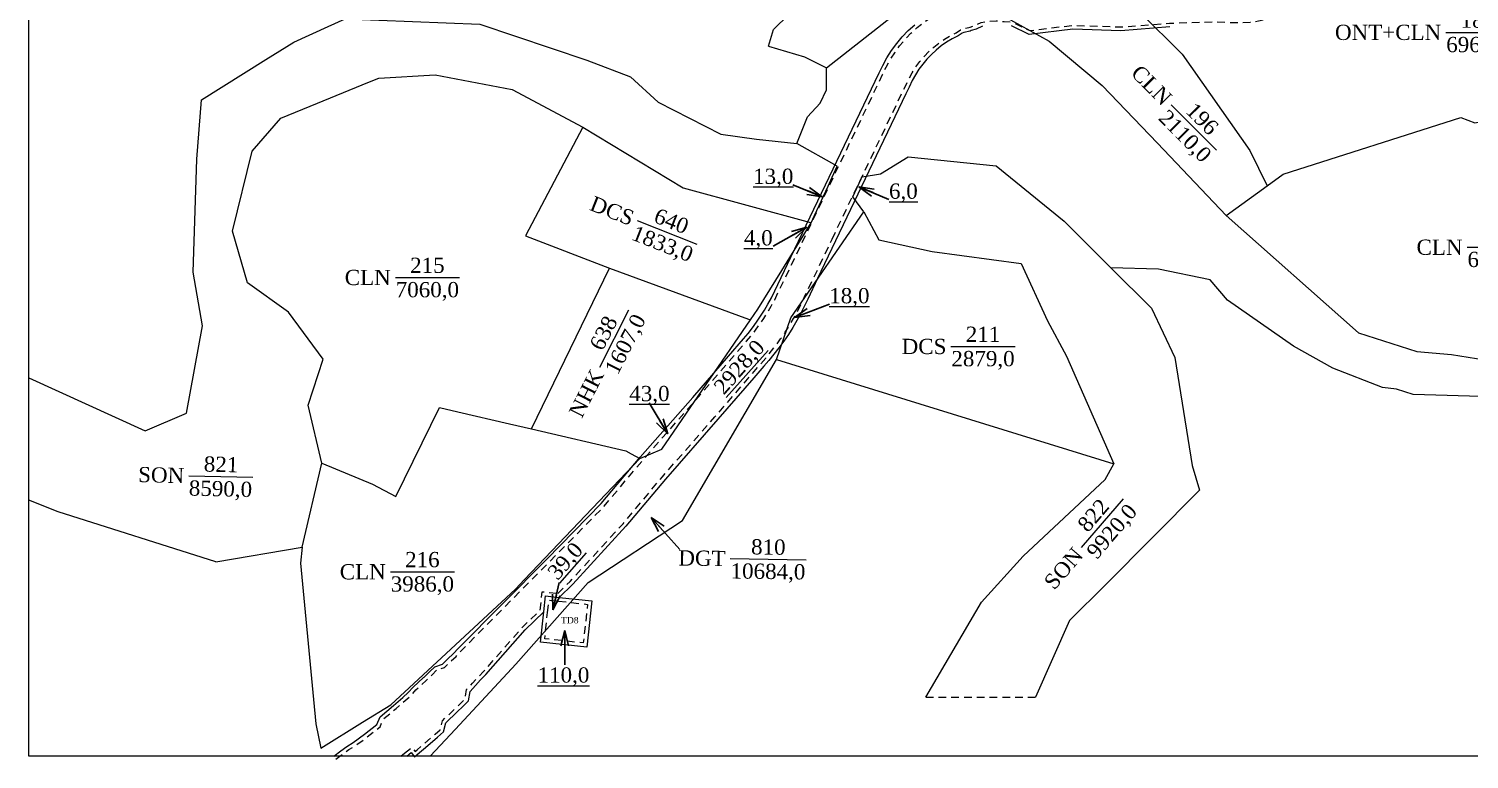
# Model space of a CAD drawing. Header units: metres. Extents: x 548056 to 548633, y 1841127 to 1841958.
# Drawn here: x 548055.8 to 548434, y 1841127 to 1841318.8 of the extents above; entities that cross this region are included whole.
import ezdxf
from ezdxf.enums import TextEntityAlignment as Align

# ---------------------------------------------------------------- set-up
doc = ezdxf.new("R2010")
doc.units = ezdxf.units.M
doc.header["$MEASUREMENT"] = 0
doc.linetypes.add('DGN Style 2', pattern=[3.355162, 2.013097, -1.342065])
for name, color, linetype, lineweight in [('Level 10', 7, 'Continuous', 0), ('Level 13', 7, 'Continuous', 0), ('Level 14', 7, 'Continuous', 0), ('Level 2', 7, 'Continuous', 0), ('Level 28', 7, 'Continuous', 0), ('Level 30', 7, 'Continuous', 0), ('Level 4', 7, 'Continuous', 0), ('Level 5', 7, 'Continuous', 0), ('Level 6', 7, 'Continuous', 0), ('Level 62', 7, 'Continuous', 0)]:
    doc.layers.add(name, color=color, linetype=linetype, lineweight=lineweight)
doc.styles.add('Style-STANDARD', font='STANDARD.shx')
doc.styles.add('Style-Times New Roman', font='times.ttf')
doc.dimstyles.get("Standard").update_dxf_attribs({"dimtxt": 0.18, "dimasz": 0.18, "dimexe": 0.18, "dimexo": 0.0625, "dimgap": 0.09, "dimtad": 0, "dimtih": 1, "dimtoh": 1, "dimdec": 4, "dimzin": 0, "dimdsep": 46, "dimtxsty": 'Standard', "dimcen": 0.09, "dimadec": 0, "dimazin": 0, "dimtfac": 1, "dimtdec": 4, "dimtofl": 0, "dimtmove": 0, "dimatfit": 3, "dimfxl": 1, "dimtolj": 1, "dimtzin": 0, "dimarcsym": 0})

# ---------------------------------------------------------------- blocks, each defined once
blk = doc.blocks.new('N_THUA_16')
at = {"layer": 'Level 13', "color": 1, "linetype": 'Continuous', "lineweight": 0}
blk.add_line((1.698706, 0), (10.108706, 0), dxfattribs=at)
at = {"layer": 'Level 13', "color": 5, "linetype": 'Continuous', "lineweight": 0, "style": 'Style-Times New Roman'}
blk.add_text('182', height=2, dxfattribs=at).set_placement((5.903706, 1.6), align=Align.MIDDLE_CENTER)
at = {"layer": 'Level 2', "color": 3, "linetype": 'Continuous', "lineweight": 0, "style": 'Style-Times New Roman'}
blk.add_text('ONT+CLN', height=2, dxfattribs=at).set_placement((1.098706, 0), align=Align.MIDDLE_RIGHT)
at = {"layer": 'Level 4', "color": 1, "linetype": 'Continuous', "lineweight": 0, "style": 'Style-Times New Roman'}
blk.add_text('6962,0', height=2, dxfattribs=at).set_placement((5.903706, -1.6), align=Align.MIDDLE_CENTER)
blk = doc.blocks.new('N_THUA_17')
at = {"layer": 'Level 13', "color": 1, "linetype": 'Continuous', "lineweight": 0}
blk.add_line((-2.042545, 0), (6.367455, 0), dxfattribs=at)
at = {"layer": 'Level 13', "color": 5, "linetype": 'Continuous', "lineweight": 0, "style": 'Style-Times New Roman'}
blk.add_text('196', height=2, dxfattribs=at).set_placement((2.162455, 1.6), align=Align.MIDDLE_CENTER)
at = {"layer": 'Level 2', "color": 3, "linetype": 'Continuous', "lineweight": 0, "style": 'Style-Times New Roman'}
blk.add_text('CLN', height=2, dxfattribs=at).set_placement((-2.642545, 0), align=Align.MIDDLE_RIGHT)
at = {"layer": 'Level 4', "color": 1, "linetype": 'Continuous', "lineweight": 0, "style": 'Style-Times New Roman'}
blk.add_text('2110,0', height=2, dxfattribs=at).set_placement((2.162455, -1.6), align=Align.MIDDLE_CENTER)
blk = doc.blocks.new('N_THUA_18')
at = {"layer": 'Level 13', "color": 1, "linetype": 'Continuous', "lineweight": 0}
blk.add_line((-2.038576, 0), (6.371424, 0), dxfattribs=at)
at = {"layer": 'Level 13', "color": 5, "linetype": 'Continuous', "lineweight": 0, "style": 'Style-Times New Roman'}
blk.add_text('205', height=2, dxfattribs=at).set_placement((2.166424, 1.6), align=Align.MIDDLE_CENTER)
at = {"layer": 'Level 2', "color": 3, "linetype": 'Continuous', "lineweight": 0, "style": 'Style-Times New Roman'}
blk.add_text('CLN', height=2, dxfattribs=at).set_placement((-2.638576, 0), align=Align.MIDDLE_RIGHT)
at = {"layer": 'Level 4', "color": 1, "linetype": 'Continuous', "lineweight": 0, "style": 'Style-Times New Roman'}
blk.add_text('6255,0', height=2, dxfattribs=at).set_placement((2.166424, -1.6), align=Align.MIDDLE_CENTER)
blk = doc.blocks.new('N_THUA_19')
at = {"layer": 'Level 13', "color": 1, "linetype": 'Continuous', "lineweight": 0}
blk.add_line((-1.943325, 0), (6.466675, 0), dxfattribs=at)
at = {"layer": 'Level 13', "color": 5, "linetype": 'Continuous', "lineweight": 0, "style": 'Style-Times New Roman'}
blk.add_text('211', height=2, dxfattribs=at).set_placement((2.261675, 1.6), align=Align.MIDDLE_CENTER)
at = {"layer": 'Level 2', "color": 3, "linetype": 'Continuous', "lineweight": 0, "style": 'Style-Times New Roman'}
blk.add_text('DCS', height=2, dxfattribs=at).set_placement((-2.543325, 0), align=Align.MIDDLE_RIGHT)
at = {"layer": 'Level 4', "color": 1, "linetype": 'Continuous', "lineweight": 0, "style": 'Style-Times New Roman'}
blk.add_text('2879,0', height=2, dxfattribs=at).set_placement((2.261675, -1.6), align=Align.MIDDLE_CENTER)
blk = doc.blocks.new('N_THUA_20')
at = {"layer": 'Level 13', "color": 1, "linetype": 'Continuous', "lineweight": 0}
blk.add_line((-2.771403, -1.074928), (6.516439, 2.527493), dxfattribs=at)
at = {"layer": 'Level 13', "color": 5, "linetype": 'Continuous', "lineweight": 0, "style": 'Style-Times New Roman'}
blk.add_text('810', height=2, rotation=21.199484, dxfattribs=at).set_placement((1.293932, 2.218006), align=Align.MIDDLE_CENTER)
at = {"layer": 'Level 2', "color": 3, "linetype": 'Continuous', "lineweight": 0, "style": 'Style-Times New Roman'}
blk.add_text('DGT', height=2, rotation=21.199484, dxfattribs=at).set_placement((-3.3308, -1.291898), align=Align.MIDDLE_RIGHT)
at = {"layer": 'Level 4', "color": 1, "linetype": 'Continuous', "lineweight": 0, "style": 'Style-Times New Roman'}
blk.add_text('10684,0', height=2, rotation=21.199484, dxfattribs=at).set_placement((2.451104, -0.765441), align=Align.MIDDLE_CENTER)
blk = doc.blocks.new('N_THUA_21')
at = {"layer": 'Level 13', "color": 1, "linetype": 'Continuous', "lineweight": 0}
blk.add_line((-1.816289, 0), (6.593711, 0), dxfattribs=at)
at = {"layer": 'Level 13', "color": 5, "linetype": 'Continuous', "lineweight": 0, "style": 'Style-Times New Roman'}
blk.add_text('822', height=2, dxfattribs=at).set_placement((2.388711, 1.6), align=Align.MIDDLE_CENTER)
at = {"layer": 'Level 2', "color": 3, "linetype": 'Continuous', "lineweight": 0, "style": 'Style-Times New Roman'}
blk.add_text('SON', height=2, dxfattribs=at).set_placement((-2.416289, 0), align=Align.MIDDLE_RIGHT)
at = {"layer": 'Level 4', "color": 1, "linetype": 'Continuous', "lineweight": 0, "style": 'Style-Times New Roman'}
blk.add_text('9920,0', height=2, dxfattribs=at).set_placement((2.388711, -1.6), align=Align.MIDDLE_CENTER)
blk = doc.blocks.new('N_THUA_22')
at = {"layer": 'Level 13', "color": 1, "linetype": 'Continuous', "lineweight": 0}
blk.add_line((-2.042545, 0), (6.367455, 0), dxfattribs=at)
at = {"layer": 'Level 13', "color": 5, "linetype": 'Continuous', "lineweight": 0, "style": 'Style-Times New Roman'}
blk.add_text('216', height=2, dxfattribs=at).set_placement((2.162455, 1.6), align=Align.MIDDLE_CENTER)
at = {"layer": 'Level 2', "color": 3, "linetype": 'Continuous', "lineweight": 0, "style": 'Style-Times New Roman'}
blk.add_text('CLN', height=2, dxfattribs=at).set_placement((-2.642545, 0), align=Align.MIDDLE_RIGHT)
at = {"layer": 'Level 4', "color": 1, "linetype": 'Continuous', "lineweight": 0, "style": 'Style-Times New Roman'}
blk.add_text('3986,0', height=2, dxfattribs=at).set_placement((2.162455, -1.6), align=Align.MIDDLE_CENTER)
blk = doc.blocks.new('N_THUA_23')
at = {"layer": 'Level 13', "color": 1, "linetype": 'Continuous', "lineweight": 0}
blk.add_line((-2.038576, 0), (6.371424, 0), dxfattribs=at)
at = {"layer": 'Level 13', "color": 5, "linetype": 'Continuous', "lineweight": 0, "style": 'Style-Times New Roman'}
blk.add_text('215', height=2, dxfattribs=at).set_placement((2.166424, 1.6), align=Align.MIDDLE_CENTER)
at = {"layer": 'Level 2', "color": 3, "linetype": 'Continuous', "lineweight": 0, "style": 'Style-Times New Roman'}
blk.add_text('CLN', height=2, dxfattribs=at).set_placement((-2.638576, 0), align=Align.MIDDLE_RIGHT)
at = {"layer": 'Level 4', "color": 1, "linetype": 'Continuous', "lineweight": 0, "style": 'Style-Times New Roman'}
blk.add_text('7060,0', height=2, dxfattribs=at).set_placement((2.166424, -1.6), align=Align.MIDDLE_CENTER)
blk = doc.blocks.new('N_THUA_24')
at = {"layer": 'Level 13', "color": 1, "linetype": 'Continuous', "lineweight": 0}
blk.add_line((-1.774494, 0.698723), (6.050722, -2.382526), dxfattribs=at)
at = {"layer": 'Level 13', "color": 5, "linetype": 'Continuous', "lineweight": 0, "style": 'Style-Times New Roman'}
blk.add_text('821', height=2, rotation=338.507514, dxfattribs=at).set_placement((2.72432, 0.646844), align=Align.MIDDLE_CENTER)
at = {"layer": 'Level 2', "color": 3, "linetype": 'Continuous', "lineweight": 0, "style": 'Style-Times New Roman'}
blk.add_text('SON', height=2, rotation=338.507514, dxfattribs=at).set_placement((-2.332774, 0.918551), align=Align.MIDDLE_RIGHT)
at = {"layer": 'Level 4', "color": 1, "linetype": 'Continuous', "lineweight": 0, "style": 'Style-Times New Roman'}
blk.add_text('8590,0', height=2, rotation=338.507514, dxfattribs=at).set_placement((1.551907, -2.330646), align=Align.MIDDLE_CENTER)
blk = doc.blocks.new('N_THUA_25')
at = {"layer": 'Level 13', "color": 1, "linetype": 'Continuous', "lineweight": 0}
blk.add_line((-1.84954, 0), (6.56046, 0), dxfattribs=at)
at = {"layer": 'Level 13', "color": 5, "linetype": 'Continuous', "lineweight": 0, "style": 'Style-Times New Roman'}
blk.add_text('640', height=2, dxfattribs=at).set_placement((2.35546, 1.6), align=Align.MIDDLE_CENTER)
at = {"layer": 'Level 2', "color": 3, "linetype": 'Continuous', "lineweight": 0, "style": 'Style-Times New Roman'}
blk.add_text('DCS', height=2, dxfattribs=at).set_placement((-2.44954, 0), align=Align.MIDDLE_RIGHT)
at = {"layer": 'Level 4', "color": 1, "linetype": 'Continuous', "lineweight": 0, "style": 'Style-Times New Roman'}
blk.add_text('1833,0', height=2, dxfattribs=at).set_placement((2.35546, -1.6), align=Align.MIDDLE_CENTER)
blk = doc.blocks.new('N_THUA_26')
at = {"layer": 'Level 13', "color": 1, "linetype": 'Continuous', "lineweight": 0}
blk.add_line((-1.777079, 0), (6.632921, 0), dxfattribs=at)
at = {"layer": 'Level 13', "color": 5, "linetype": 'Continuous', "lineweight": 0, "style": 'Style-Times New Roman'}
blk.add_text('638', height=2, dxfattribs=at).set_placement((2.427921, 1.6), align=Align.MIDDLE_CENTER)
at = {"layer": 'Level 2', "color": 3, "linetype": 'Continuous', "lineweight": 0, "style": 'Style-Times New Roman'}
blk.add_text('NHK', height=2, dxfattribs=at).set_placement((-2.377079, 0), align=Align.MIDDLE_RIGHT)
at = {"layer": 'Level 4', "color": 1, "linetype": 'Continuous', "lineweight": 0, "style": 'Style-Times New Roman'}
blk.add_text('1607,0', height=2, dxfattribs=at).set_placement((2.427921, -1.6), align=Align.MIDDLE_CENTER)
blk = doc.blocks.new('TerminatorOpen_0.5')
at = {"color": 0, "linetype": 'ByBlock', "lineweight": -2}
for q in [(-1, 0.25), (-1, 0), (-1, -0.25)]:
    blk.add_line((0, 0), q, dxfattribs=at)

msp = doc.modelspace()

# ---------------------------------------------------------------- linework, layer by layer
at = {"layer": 'Level 10', "color": 30, "lineweight": 0}
for p, q in [((548265.25, 1841308.5), (548290.93, 1841328.72)), ((548257.45, 1841288.67), (548260.26, 1841295.69)), ((548227.42, 1841189.73), (548252.1, 1841231.94))]:
    msp.add_line(p, q, dxfattribs=at)
at = {"layer": 'Level 10', "color": 7, "lineweight": 0}
for p, q in [((548249.95, 1841314.24), (548251.34, 1841318.57)), ((548370.14, 1841269.74), (548380.95, 1841277.52)), ((548187.74, 1841213.76), (548208.27, 1841255.94)), ((548252.1, 1841231.94), (548340.64, 1841204.58))]:
    msp.add_line(p, q, dxfattribs=at)
at = {"layer": 'Level 10', "color": 3, "lineweight": 0}
for p, q in [((548127.53, 1841182.67), (548132.72, 1841204.77)), ((548104.88, 1841178.87), (548127.53, 1841182.67))]:
    msp.add_line(p, q, dxfattribs=at)
at = {"layer": 'Level 10', "color": 7, "lineweight": 0, "flags": 128}
for points in [[(548277.47, 1841365.38), (548282.53, 1841361.83), (548283.98, 1841358.58), (548283.47, 1841353.25), (548282.18, 1841350.3), (548284.13, 1841342.8), (548276.12, 1841336.49), (548269.44, 1841330.98), (548255.34, 1841322.52), (548251.34, 1841318.57)], [(548347.47, 1841323.13), (548358.62, 1841312.08), (548376.33, 1841286.81), (548380.95, 1841277.52)], [(548249.95, 1841314.24), (548259.47, 1841311.41), (548265.25, 1841308.5)], [(548380.95, 1841277.52), (548385.09, 1841280.59), (548431.77, 1841295.52), (548435.41, 1841294.08), (548479.72, 1841302.58)], [(548201.23, 1841292.91), (548186.15, 1841264.38), (548208.27, 1841255.94)], [(548208.27, 1841255.94), (548244.7302, 1841242.5778), (548245.27, 1841242.38)], [(548132.72, 1841204.77), (548145.99, 1841199.26), (548152.15, 1841196.03), (548163.64, 1841219.37), (548168.4471, 1841218.251), (548181.9739, 1841215.1022), (548187.74, 1841213.76)], [(548187.74, 1841213.76), (548212.53, 1841207.99), (548213.93, 1841207.2198), (548216.22, 1841205.96)], [(548127.53, 1841182.67), (548127.14, 1841178.52), (548130.5281, 1841142.703), (548131.13, 1841136.34), (548132.42, 1841129.9)]]:
    msp.add_lwpolyline(points, dxfattribs=at)
at = {"layer": 'Level 10', "color": 30, "lineweight": 0, "flags": 128}
for points in [[(548298.31, 1841329.59), (548323.67, 1841315.5), (548337.6, 1841303.87), (548352.14, 1841288.71), (548370.14, 1841269.74)], [(548260.26, 1841295.69), (548263.54, 1841299.23), (548265.23, 1841302.75), (548265.25, 1841308.5)], [(548245.27, 1841242.38), (548247.18, 1841245.17), (548253.4509, 1841255.31), (548259.5312, 1841265.1417), (548261.2, 1841267.84)], [(548252.1, 1841231.94), (548255.85, 1841242.91), (548275.02, 1841270.76)], [(548370.14, 1841269.74), (548404.91, 1841238.92), (548420.23, 1841234.06), (548429.33, 1841233.31), (548438.11, 1841231.91), (548456.77, 1841236.41), (548500.02, 1841236.42)], [(548508.78, 1841237.1), (548508.9804, 1841236.6072), (548510.9259, 1841231.8226), (548512.59, 1841227.73), (548484.73, 1841223.73), (548454.71, 1841220.69), (548440, 1841222.16), (548419.24, 1841222.8), (548414.92, 1841224.21), (548411.2, 1841224.61), (548398.16, 1841229.7), (548387.84, 1841235.49), (548370.55, 1841247.55), (548366, 1841252.86), (548352.43, 1841255.63), (548339.9, 1841256)], [(548216.22, 1841205.96), (548221.99, 1841208.39), (548245.27, 1841242.38)], [(548132.42, 1841129.9), (548143.4349, 1841136.7438), (548150.8, 1841141.32), (548183.58, 1841171.68), (548185.9655, 1841174.1854), (548216.22, 1841205.96)], [(548161.194049, 1841127.848212), (548167.79, 1841134.89), (548183.64, 1841151.95), (548202.68, 1841173.4), (548227.42, 1841189.73)]]:
    msp.add_lwpolyline(points, dxfattribs=at)
at = {"layer": 'Level 10', "color": 3, "lineweight": 0, "flags": 128}
for points in [[(548125.33, 1841315.26), (548134.3604, 1841319.3574), (548138.84, 1841321.39), (548174.23, 1841319.96), (548202.3, 1841310.54), (548213.77, 1841306.17), (548221, 1841299.49), (548237.51, 1841291.12), (548246.83, 1841289.83), (548257.45, 1841288.67)], [(548055.779143, 1841227.14205), (548086.36, 1841213.27), (548097.19, 1841217.87), (548101.36, 1841240.82), (548098.96, 1841254.89), (548099.93, 1841284.51), (548101.08, 1841300.16), (548118.0374, 1841310.719), (548125.33, 1841315.26)], [(548132.72, 1841204.77), (548129.14, 1841220.01), (548133.05, 1841232.09), (548123.94, 1841244.41), (548113.18, 1841252.06), (548109.27, 1841265.65), (548114.39, 1841286.66), (548121.96, 1841295.35), (548129.6124, 1841298.4592), (548145.273, 1841304.822), (548147.68, 1841305.8), (548162.5, 1841306.69), (548182.7, 1841302.85), (548201.23, 1841292.91)], [(548201.23, 1841292.91), (548227.55, 1841276.98), (548261.0516, 1841267.8803), (548261.2, 1841267.84)], [(548261.2, 1841267.84), (548262.0841, 1841269.7402), (548265.69, 1841277.49), (548266.7185, 1841279.7789), (548268.04, 1841282.72), (548257.45, 1841288.67)], [(548275.02, 1841270.76), (548272.12, 1841274.62), (548274.3239, 1841279.3787), (548274.4461, 1841279.6425), (548274.57, 1841279.91), (548274.5975, 1841279.9145), (548279.37, 1841280.7), (548286.68, 1841285.14), (548309.78, 1841282.83), (548327.64, 1841268.31), (548339.9, 1841256)], [(548275.02, 1841270.76), (548278.94, 1841263.41), (548292.93, 1841260.33), (548316.32, 1841257.2), (548323.24, 1841242.09), (548328.24, 1841232.84), (548340.64, 1841204.58)], [(548339.9, 1841256), (548350.52, 1841245.42), (548356.68, 1841232.5), (548361.2, 1841204.17), (548363.19, 1841197.63), (548338.55, 1841172.86), (548329.01, 1841163.46), (548320.131602, 1841143.289305)], [(548291.267863, 1841143.289305), (548305.94, 1841168.24), (548316.87, 1841180.37), (548338.37, 1841200.48), (548340.64, 1841204.58)], [(548104.88, 1841178.87), (548063.47, 1841191.99), (548055.779143, 1841195.018344)]]:
    msp.add_lwpolyline(points, dxfattribs=at)
at = {"layer": 'Level 14', "color": 3, "linetype": 'DGN Style 2', "lineweight": 0, "flags": 128}
msp.add_lwpolyline([(548291.267863, 1841143.289305), (548320.131602, 1841143.289305)], dxfattribs=at)
at = {"layer": 'Level 30', "color": 5, "linetype": 'Continuous', "lineweight": 0, "flags": 128}
for points in [[(548135.836702, 1841127.848212), (548137.7189, 1841129.2379), (548139.2776, 1841130.4132), (548140.9784, 1841131.3927), (548143.9137, 1841133.5835), (548147.1887, 1841136.1313), (548148.0233, 1841138.2022), (548151.5565, 1841141.1397), (548153.9557, 1841143.217), (548155.4071, 1841144.5075), (548156.7285, 1841145.9401), (548159.4103, 1841148.4446), (548159.5633, 1841148.5904), (548160.9607, 1841149.9367), (548162.3445, 1841151.2969), (548164.4052, 1841151.9891), (548165.8094, 1841153.3439), (548167.2297, 1841154.7356), (548168.5861, 1841156.206), (548191.7592, 1841179.5549), (548206.0846, 1841194.1257), (548216.2853, 1841206.2835), (548230.1145, 1841221.9848), (548239.5262, 1841232.8524), (548243.452, 1841237.3856), (548244.6432, 1841238.8104), (548245.7863, 1841240.2741), (548246.8799, 1841241.7752), (548247.9229, 1841243.3118), (548248.9142, 1841244.8823), (548249.8525, 1841246.485), (548250.7369, 1841248.1181), (548255.8829, 1841258.8002), (548279.0666, 1841307.2477), (548279.9728, 1841309.1257), (548281.0674, 1841311.1315), (548282.2933, 1841313.0599), (548283.6448, 1841314.9024), (548285.1161, 1841316.6507), (548286.7007, 1841318.2971), (548288.3913, 1841319.8344)], [(548306.141, 1841319.4774), (548304.5505, 1841318.6456), (548303.1965, 1841318.2777), (548302.9031, 1841318.1875), (548301.2367, 1841317.7575), (548300.8762, 1841317.6141), (548299.7504, 1841316.8785), (548298.2314, 1841316.1046), (548296.7674, 1841315.2311), (548295.3647, 1841314.2621), (548294.0298, 1841313.2018), (548292.7684, 1841312.0549), (548291.5862, 1841310.8266), (548290.4885, 1841309.5222), (548289.4802, 1841308.1476), (548288.5656, 1841306.7089), (548287.7489, 1841305.2124), (548286.9191, 1841303.49), (548286.0558, 1841301.6859), (548263.7354, 1841255.0425), (548262.8721, 1841253.2384), (548260.2822, 1841247.8262), (548258.4598, 1841244.1008), (548257.4372, 1841242.2126), (548256.3523, 1841240.3595), (548255.2062, 1841238.5436), (548254.0003, 1841236.7668), (548252.7358, 1841235.0313), (548250.0368, 1841231.6914), (548248.7254, 1841230.1771), (548246.1068, 1841227.1534), (548236.6951, 1841216.2858), (548222.9086, 1841200.5475), (548212.5655, 1841188.2066), (548198.5954, 1841172.9721), (548194.996, 1841169.5201)], [(548355.3355, 1841319.2427), (548342.4709, 1841318.2481), (548329.9296, 1841318.6863), (548318.4096, 1841317.2562), (548313.7651, 1841319.5521)], [(548194.996, 1841169.5201), (548203.5884, 1841168.5738), (548202.2529, 1841156.4471), (548190.1262, 1841157.7826), (548190.9964, 1841165.6843)], [(548194.996, 1841169.5201), (548203.5884, 1841168.5738), (548202.2529, 1841156.4471), (548190.1262, 1841157.7826), (548190.9964, 1841165.6843)], [(548190.9964, 1841165.6843), (548191.4617, 1841169.9093), (548194.996, 1841169.5201)], [(548190.9964, 1841165.6843), (548191.4617, 1841169.9093), (548194.996, 1841169.5201)], [(548157.0416, 1841127.6809), (548158.3629, 1841128.7642), (548159.9586, 1841130.0995), (548163.1095, 1841132.8175), (548164.6644, 1841134.2001), (548165.2682, 1841136.6209), (548168.2877, 1841139.4438), (548169.7761, 1841140.8778), (548171.2501, 1841142.3266), (548171.6477, 1841144.8384), (548173.0409, 1841146.3455), (548174.3964, 1841147.8346), (548175.8145, 1841149.2455), (548186.1448, 1841161.0314), (548190.9964, 1841165.6843)], [(548155.025315, 1841127.848212), (548156.1815, 1841128.7653), (548157.0416, 1841127.6809)]]:
    msp.add_lwpolyline(points, dxfattribs=at)
at = {"layer": 'Level 6', "color": 2, "linetype": 'DGN Style 2', "lineweight": 0, "flags": 128}
for points in [[(548266.694561, 1841263.542955), (548286.017629, 1841303.922841), (548286.858985, 1841305.669228), (548287.703792, 1841307.21723), (548288.654163, 1841308.7122), (548289.701897, 1841310.140559), (548290.842561, 1841311.496014), (548292.071013, 1841312.772369), (548293.381734, 1841313.964113), (548294.768866, 1841315.065901), (548296.226422, 1841316.072796), (548297.747692, 1841316.980466), (548299.248476, 1841317.745085), (548300.413278, 1841318.506169), (548300.925732, 1841318.710013), (548302.631101, 1841319.150069), (548302.918393, 1841319.238391), (548304.183394, 1841319.582109), (548305.831501, 1841320.444037), (548307.758825, 1841320.711457), (548309.744423, 1841320.868666), (548311.829792, 1841320.654038), (548314.023172, 1841320.540036), (548318.583954, 1841318.28552), (548329.885184, 1841319.688462), (548342.449752, 1841319.249449), (548355.281416, 1841320.241503), (548367.77495, 1841320.629325), (548369.829734, 1841320.520087), (548370.98824, 1841320.458389), (548371.928882, 1841320.429698), (548374.2084, 1841320.41449), (548376.440818, 1841320.474935), (548378.632742, 1841320.828118), (548380.856888, 1841321.283256), (548383.068867, 1841321.813287), (548385.310778, 1841322.430185), (548387.555219, 1841322.886426), (548389.662712, 1841323.620565), (548391.791931, 1841324.442763), (548393.892541, 1841325.335421), (548395.962203, 1841326.297663), (548398.001094, 1841327.329542), (548399.342954, 1841328.056358), (548399.994861, 1841328.423543), (548401.962859, 1841329.590372), (548403.886273, 1841330.819227), (548405.767698, 1841332.111457), (548407.530134, 1841333.410522), (548409.051834, 1841335.155184), (548410.854533, 1841336.679282), (548412.536714, 1841338.200528), (548414.170081, 1841339.7796), (548415.027152, 1841340.652007), (548415.718935, 1841341.379879), (548417.132097, 1841343.162551), (548418.615066, 1841344.915041), (548420.018481, 1841346.690275), (548421.361885, 1841348.511341), (548422.526084, 1841350.204794), (548422.917131, 1841352.623057), (548424.160628, 1841354.718517), (548425.234284, 1841356.673207), (548426.24212, 1841358.662573), (548427.183158, 1841360.684361), (548428.056299, 1841362.736469), (548428.860479, 1841364.81648), (548429.595002, 1841366.922212), (548430.258874, 1841369.051174), (548430.802447, 1841371.023454), (548430.500335, 1841373.375879), (548430.97944, 1841375.712075), (548431.349633, 1841377.882303), (548431.639668, 1841380.008263), (548431.619601, 1841382.163408), (548431.524572, 1841384.368298), (548431.449933, 1841385.458112), (548431.002891, 1841390.482079), (548430.567998, 1841397.919174), (548430.317613, 1841412.608848), (548431.329116, 1841430.299477), (548435.10564, 1841446.84675), (548436.123871, 1841453.563429), (548441.164781, 1841461.947089), (548444.70213, 1841467.423159), (548445.988459, 1841468.909338), (548446.280934, 1841469.494558), (548447.032872, 1841470.656165), (548448.195544, 1841472.330278), (548449.321744, 1841474.199904), (548450.971487, 1841475.605685), (548451.879277, 1841477.246777), (548452.505633, 1841478.413897), (548453.778651, 1841480.876139), (548454.717597, 1841482.775593), (548455.865735, 1841484.50033), (548456.687257, 1841486.299437), (548458.156843, 1841489.711156), (548458.305959, 1841490.072505), (548459.072672, 1841491.980093), (548459.786633, 1841493.838587), (548460.253149, 1841495.851951), (548460.948952, 1841497.84409), (548461.714385, 1841500.16016), (548462.210398, 1841501.742663), (548462.796223, 1841503.706864), (548463.394765, 1841505.832139), (548464.56225, 1841507.634157), (548464.963561, 1841509.461969), (548465.40115, 1841511.990966), (548465.963077, 1841515.47955), (548467.437026, 1841521.861283), (548468.314583, 1841524.985102), (548469.050189, 1841527.742909), (548469.43894, 1841529.599422), (548469.226065, 1841531.712972), (548469.689593, 1841534.756737), (548469.846366, 1841535.909967), (548470.107539, 1841538.030845), (548470.660127, 1841540.025821), (548470.823763, 1841542.620693), (548471.834681, 1841543.030357), (548472.402486, 1841543.352066), (548473.93428, 1841543.941999), (548476.058353, 1841544.110313), (548476.377259, 1841548.186778), (548473.267748, 1841553.489267), (548472.415001, 1841566.120177), (548473.225033, 1841572.613302), (548473.564739, 1841575.824793), (548473.646259, 1841576.569666), (548473.890048, 1841578.647365), (548474.69721, 1841580.51075), (548474.866802, 1841582.281754), (548475.074223, 1841584.213222), (548475.303571, 1841586.142259), (548475.527707, 1841587.859142), (548474.948258, 1841589.908032), (548475.277397, 1841592.047106), (548475.59673, 1841593.976095), (548476.299522, 1841597.811369), (548476.684835, 1841599.728264), (548477.05411, 1841601.46263), (548476.775743, 1841603.53316), (548477.742704, 1841607.512564), (548478.239016, 1841609.412291), (548478.756217, 1841611.303463), (548479.269594, 1841613.10033), (548479.481508, 1841615.086043), (548480.260003, 1841617.577562), (548480.69619, 1841618.919775), (548481.321681, 1841620.781571), (548482.033629, 1841622.823328), (548483.457988, 1841624.395018), (548484.778602, 1841627.860603), (548485.507313, 1841629.678553), (548486.255593, 1841631.48543), (548486.956816, 1841633.125071), (548487.109982, 1841635.196182), (548488.776978, 1841638.912218), (548489.505839, 1841640.607951), (548489.609022, 1841641.107005), (548491.072532, 1841644.423758), (548497.264501, 1841657.328203), (548498.765062, 1841660.235809)], [(548258.847939, 1841262.679645), (548279.967937, 1841306.814579), (548280.86257, 1841308.668607), (548281.929214, 1841310.623179), (548283.119339, 1841312.495304), (548284.431401, 1841314.284037), (548285.859735, 1841315.981282), (548287.398106, 1841317.57965), (548289.039373, 1841319.072091), (548290.77653, 1841320.451798), (548292.601663, 1841321.712693), (548294.506779, 1841322.849219), (548296.488854, 1841323.859046), (548298.065008, 1841324.557037), (548298.655302, 1841324.791996), (548300.551808, 1841326.24721), (548300.764787, 1841326.31273), (548302.690421, 1841326.835906), (548304.816944, 1841327.875855), (548306.983911, 1841328.176531), (548309.131804, 1841328.349359), (548311.217448, 1841328.498237), (548313.184934, 1841329.025133), (548317.583311, 1841329.338979), (548329.117252, 1841330.995665), (548354.303638, 1841334.326833), (548366.703453, 1841335.564218), (548369.891041, 1841336.195699), (548370.616057, 1841336.361446), (548372.297547, 1841336.788913), (548373.89481, 1841337.253267), (548375.502501, 1841337.546878), (548377.169537, 1841337.88805), (548378.830148, 1841338.286017), (548380.250365, 1841338.676812), (548382.147333, 1841338.369377), (548384.009702, 1841339.018241), (548385.628854, 1841339.643431), (548387.226365, 1841340.322281), (548388.800227, 1841341.054051), (548390.34638, 1841341.836645), (548391.366806, 1841342.389219), (548391.875347, 1841342.675662), (548393.363532, 1841343.558023), (548394.826243, 1841344.492482), (548396.256909, 1841345.475249), (548397.541727, 1841346.422174), (548399.218106, 1841347.112232), (548400.66308, 1841348.33403), (548401.96249, 1841349.509075), (548403.219317, 1841350.724198), (548403.885241, 1841351.401986), (548404.4048, 1841351.948669), (548405.725287, 1841353.114618), (548406.897438, 1841354.499763), (548407.987924, 1841355.879231), (548409.031814, 1841357.294256), (548409.851802, 1841358.487028), (548411.844262, 1841359.320043), (548412.922663, 1841361.137166), (548413.788604, 1841362.713671), (548414.602446, 1841364.319934), (548415.526911, 1841366.326379), (548416.065491, 1841367.605917), (548416.713518, 1841369.281811), (548417.305907, 1841370.980215), (548417.841326, 1841372.697429), (548418.257839, 1841374.208544), (548419.544753, 1841375.76261), (548419.958762, 1841377.781437), (548420.266067, 1841379.5832), (548420.503832, 1841381.325863), (548420.927697, 1841383.055149), (548421.307587, 1841384.869737), (548421.476455, 1841385.792825), (548421.638728, 1841386.798088), (548421.959736, 1841388.787936)], [(548136.430679, 1841127.043719), (548138.316932, 1841128.436412), (548139.830265, 1841129.577504), (548141.528932, 1841130.555776), (548144.519841, 1841132.78808), (548148.015461, 1841135.507512), (548148.856537, 1841137.594482), (548152.203503, 1841140.377147), (548154.615248, 1841142.465309), (548156.108581, 1841143.793093), (548157.438282, 1841145.234693), (548160.096519, 1841147.717187), (548160.255148, 1841147.868351), (548161.658126, 1841149.220025), (548162.881248, 1841150.422288), (548164.93731, 1841151.11293), (548166.506517, 1841152.626932), (548167.947609, 1841154.039006), (548169.308741, 1841155.514535), (548192.470634, 1841178.852143), (548206.825329, 1841193.45274), (548217.043659, 1841205.631553), (548230.867691, 1841221.326985), (548244.21362, 1841236.737518), (548245.42108, 1841238.181767), (548246.584715, 1841239.671761), (548247.697952, 1841241.199815), (548248.759648, 1841242.763959), (548249.768746, 1841244.362657), (548250.723901, 1841245.994146), (548251.627523, 1841247.662741), (548256.784376, 1841258.367369), (548258.847939, 1841262.679645)], [(548194.641038, 1841170.565234), (548197.880062, 1841173.671615), (548211.813403, 1841188.86603), (548222.149197, 1841201.198212), (548235.941025, 1841216.942595), (548249.269722, 1841232.33318), (548251.942302, 1841235.640386), (548253.182246, 1841237.342184), (548254.369427, 1841239.091402), (548255.497744, 1841240.879128), (548256.565804, 1841242.703463), (548257.570616, 1841244.558818), (548259.382023, 1841248.261747), (548266.694561, 1841263.542954)], [(548190.042159, 1841166.154697), (548190.577177, 1841171.012749), (548194.641038, 1841170.565234)], [(548157.193522, 1841129.098573), (548157.724987, 1841129.534325), (548159.311098, 1841130.8616), (548162.450631, 1841133.569795), (548163.768928, 1841134.74201), (548164.369433, 1841137.1496), (548167.599286, 1841140.169157), (548169.078679, 1841141.594479), (548170.313952, 1841142.808633), (548170.707434, 1841145.29442), (548172.303983, 1841147.021494), (548173.673554, 1841148.526052), (548175.084989, 1841149.93032), (548185.421348, 1841161.723134), (548190.042159, 1841166.154697)], [(548194.88653, 1841168.52611), (548202.484943, 1841167.68928), (548201.368377, 1841157.550557), (548191.229657, 1841158.667123), (548191.99039, 1841165.574834)], [(548191.99039, 1841165.574832), (548192.346223, 1841168.805851), (548194.886541, 1841168.526109)], [(548153.416014, 1841127.8481), (548154.403858, 1841128.63166)], [(548154.403858, 1841128.63166), (548156.343542, 1841130.170221), (548157.193522, 1841129.098573)]]:
    msp.add_lwpolyline(points, dxfattribs=at)
at = {"layer": 'Level 62', "color": 7, "linetype": 'Continuous', "lineweight": 0, "flags": 128}
msp.add_lwpolyline([(548633.279143, 1841127.848212), (548055.779143, 1841127.848212), (548055.779143, 1841957.848212), (548633.279143, 1841957.848212), (548633.279143, 1841127.848212)], dxfattribs=at)

# ---------------------------------------------------------------- block references
at = {"layer": 'Level 2', "color": 3, "linetype": 'Continuous', "lineweight": 0, "xscale": 2, "yscale": 2, "zscale": 2}
for name, p in [('N_THUA_16', (548424.437502, 1841317.836541)), ('N_THUA_18', (548437.498416, 1841261.433469)), ('N_THUA_23', (548156.091353, 1841253.491678)), ('N_THUA_19', (548301.790715, 1841235.386663)), ('N_THUA_22', (548154.787545, 1841176.24))]:
    msp.add_blockref(name, p, dxfattribs=at)
for name, p, rotation in [('N_THUA_17', (548358.589243, 1841295.955487), 314.982554), ('N_THUA_25', (548218.969844, 1841267.062485), 338.531872), ('N_THUA_26', (548207.300332, 1841233.142094), 62.98653), ('N_THUA_24', (548101.590472, 1841201.359459), 20.065154), ('N_THUA_21', (548334.559236, 1841185.361949), 49.179274), ('N_THUA_20', (548245.888221, 1841179.608171), 337.973637)]:
    msp.add_blockref(name, p, dxfattribs=dict(at, rotation=rotation))
at = {"layer": 'Level 5', "color": 3, "linetype": 'Continuous', "lineweight": 0, "xscale": 4, "yscale": 4, "zscale": 4, "rotation": 256.700813}
msp.add_blockref('TerminatorOpen_0.5', (548193.369662, 1841166.247924), dxfattribs=at)

# ---------------------------------------------------------------- texts
at = {"layer": 'Level 28', "color": 1, "lineweight": 0, "style": 'Style-Times New Roman'}
msp.add_text('TD8', height=1.66688, dxfattribs=at).set_placement((548195.511369, 1841162.688015))
at = {"layer": 'Level 5', "color": 5, "linetype": 'Continuous', "lineweight": 0, "style": 'Style-Times New Roman'}
for s, p in [('%%u13,0%%U', (548251.239041, 1841280.055174)), ('%%u6,0%%U', (548285.410964, 1841276.156763)), ('%%u4,0%%U', (548247.325265, 1841263.909084)), ('%%u18,0%%U', (548271.22548, 1841248.7098)), ('%%u43,0%%U', (548218.727046, 1841223.028289)), ('%%u110,0%%U', (548196.159736, 1841149.141874))]:
    msp.add_text(s, height=4, dxfattribs=at).set_placement(p, align=Align.MIDDLE_CENTER)
for s, rotation, p in [('%%u2928,0%%U', 48.388614, (548242.272772, 1841230.012503)), ('%%u39,0%%U', 49.006762, (548196.588585, 1841179.096829))]:
    msp.add_text(s, height=4, rotation=rotation, dxfattribs=at).set_placement(p, align=Align.MIDDLE_CENTER)

# ---------------------------------------------------------------- leaders
at = {"layer": 'Level 5', "color": 3, "linetype": 'Continuous', "lineweight": 0}
for points in [[(548264.109908, 1841274.666986), (548256.386523, 1841277.850972)], [(548273.689107, 1841277.295434), (548281.59877, 1841274.002103)], [(548260.049315, 1841266.669488), (548251.176803, 1841261.722434)], [(548256.793735, 1841243.000953), (548266.047535, 1841246.497849)], [(548223.542391, 1841212.415899), (548218.62751, 1841220.562512)], [(548219.183876, 1841190.46934), (548226.748185, 1841182.101769)], [(548193.369662, 1841166.247924), (548195.059152, 1841173.395425)], [(548196.489459, 1841160.781623), (548196.489459, 1841151.837641)]]:
    msp.add_leader(points, dimstyle='Standard', override={"dimtxt": 4, "dimasz": 4, "dimgap": 2, "dimtad": 1, "dimtxsty": 'Style-STANDARD', "dimldrblk": 'TerminatorOpen_0.5'}, dxfattribs=at)

doc.saveas('drawing.dxf')
